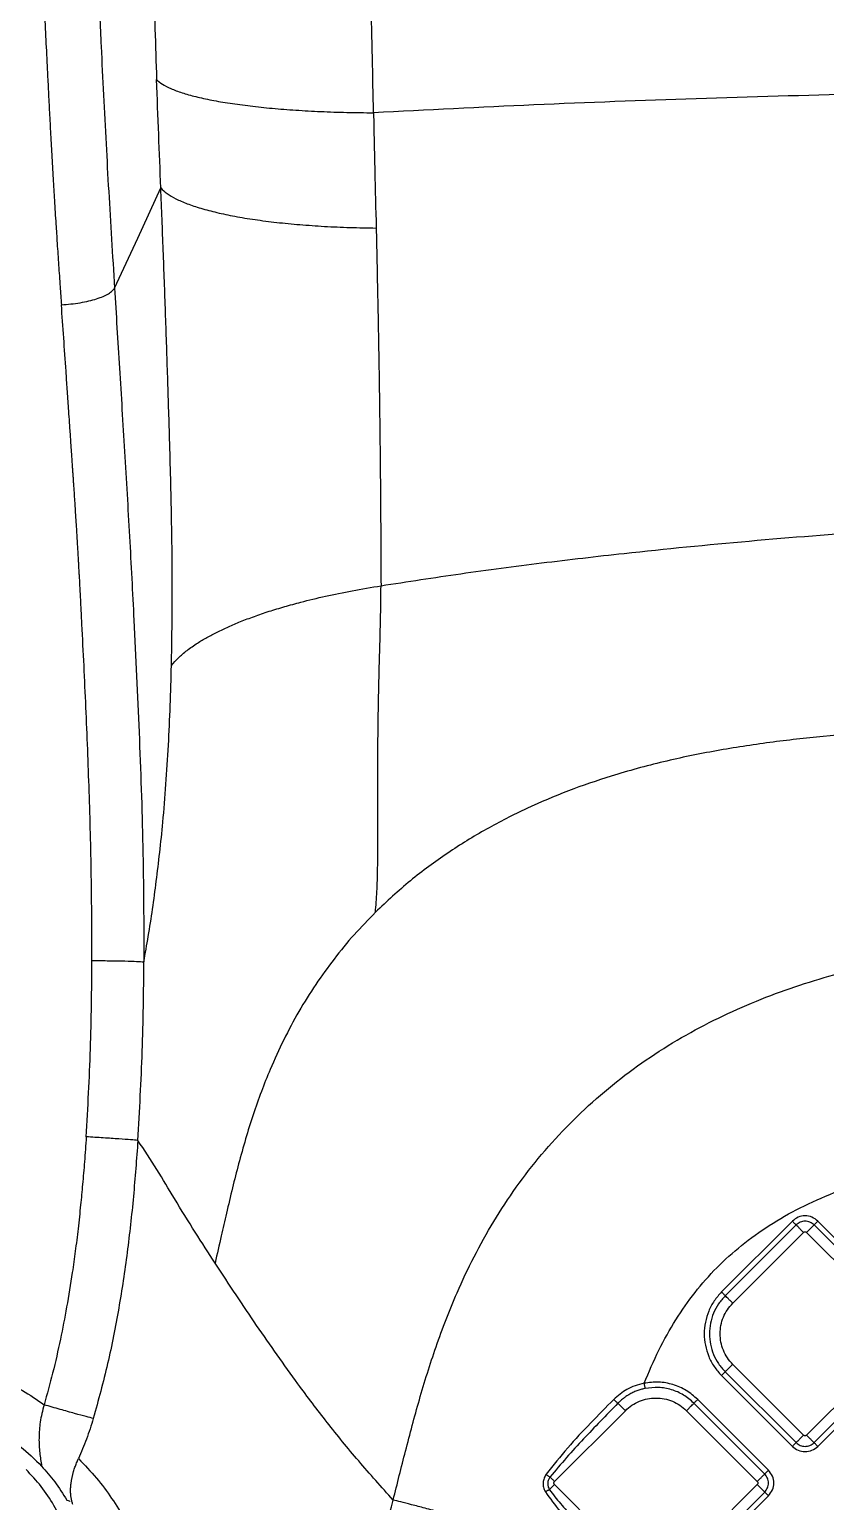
# Model space of a CAD drawing. Extents: x 939 to 1039, y 781 to 934.
# Drawn here: x 976.59 to 984, y 854.83 to 868.52 of the extents above; entities that cross this region are included whole.
import ezdxf

# ---------------------------------------------------------------- set-up
doc = ezdxf.new("R2010")
doc.units = 0
doc.header["$MEASUREMENT"] = 0
doc.layers.add('1', color=4, linetype='Continuous')

# ---------------------------------------------------------------- blocks, each defined once
blk = doc.blocks.new('Envoy')
at = {"layer": '1', "color": 3, "linetype": 'Continuous', "lineweight": 25}
for p, q in [((45.039, 58.263), (44.38, 57.604)), ((45.074, 58.228), (44.415, 57.569)), ((45.9, 57.569), (45.241, 58.228)), ((45.935, 57.604), (45.276, 58.263)), ((44.484, 57.5), (45.143, 58.158)), ((45.172, 58.158), (45.83, 57.5)), ((44.38, 56.827), (45.039, 56.168)), ((44.415, 56.862), (45.074, 56.203)), ((45.143, 56.273), (44.484, 56.931)), ((45.83, 56.931), (45.172, 56.273)), ((45.241, 56.203), (45.9, 56.862)), ((45.276, 56.168), (45.935, 56.827)), ((44.782, 55.911), (44.123, 56.57)), ((44.817, 55.946), (44.158, 56.605)), ((42.826, 55.841), (43.485, 56.5)), ((44.053, 56.5), (44.712, 55.841)), ((43.485, 55.154), (42.826, 55.813)), ((44.712, 55.813), (44.053, 55.154)), ((44.123, 55.085), (44.782, 55.743)), ((44.158, 55.05), (44.817, 55.708))]:
    blk.add_line(p, q, dxfattribs=at)
at = {"layer": '1', "color": 3, "linetype": 'Continuous', "lineweight": 25, "flags": 128}
blk.add_lwpolyline([(38.732, 66.942), (38.948, 67.407), (39.163, 67.873)], dxfattribs=at)
at = {"layer": '1', "color": 3, "linetype": 'Continuous', "lineweight": 25}
for points, knots in [([(41.142, 68.572), (41.139, 68.743), (41.132, 69.09), (41.12, 69.62), (41.108, 70.167), (41.096, 70.666), (41.085, 71.108), (41.077, 71.488), (41.069, 71.865), (41.063, 72.237), (41.058, 72.602), (41.056, 72.957), (41.055, 73.298), (41.056, 73.622), (41.058, 73.927), (41.059, 74.211), (41.06, 74.475), (41.059, 74.757), (41.054, 75.049), (41.043, 75.341), (41.027, 75.605), (41.011, 75.77), (41.003, 75.851)], [0, 0, 0, 0, 0.059594, 0.12049, 0.183172, 0.247638, 0.29116, 0.334754, 0.378396, 0.422137, 0.465942, 0.509765, 0.553531, 0.597123, 0.640406, 0.683251, 0.725558, 0.767257, 0.828512, 0.887929, 0.945135, 1, 1, 1, 1]), ([(38.928, 73.881), (38.932, 73.801), (38.94, 73.643), (38.954, 73.406), (38.968, 73.169), (38.982, 72.932), (38.996, 72.693), (39.009, 72.452), (39.021, 72.205), (39.032, 71.945), (39.042, 71.665), (39.052, 71.357), (39.062, 71.015), (39.072, 70.638), (39.083, 70.23), (39.094, 69.798), (39.108, 69.346), (39.119, 69.038), (39.124, 68.881)], [0, 0, 0, 0, 0.075973, 0.148064, 0.215859, 0.278737, 0.33646, 0.389493, 0.439086, 0.487271, 0.536444, 0.588782, 0.645753, 0.708223, 0.775701, 0.846962, 0.921612, 1, 1, 1, 1]), ([(38.515, 71.372), (38.521, 71.199), (38.535, 70.854), (38.557, 70.315), (38.581, 69.763), (38.605, 69.237), (38.629, 68.743), (38.653, 68.294), (38.677, 67.847), (38.704, 67.401), (38.723, 67.095), (38.732, 66.942)], [0, 0, 0, 0, 0.134682, 0.267901, 0.400055, 0.530963, 0.632073, 0.730049, 0.822151, 0.911312, 1, 1, 1, 1]), ([(38.017, 71.043), (38.024, 70.876), (38.037, 70.55), (38.057, 70.043), (38.08, 69.522), (38.1, 69.101), (38.116, 68.789), (38.126, 68.597), (38.136, 68.395), (38.148, 68.182), (38.16, 67.969), (38.173, 67.754), (38.186, 67.553), (38.199, 67.351), (38.212, 67.157), (38.225, 66.966), (38.234, 66.842), (38.238, 66.786)], [0, 0, 0, 0, 0.133753, 0.262071, 0.390367, 0.522771, 0.565595, 0.61012, 0.656346, 0.704275, 0.753908, 0.797604, 0.845171, 0.882844, 0.925437, 0.966159, 1, 1, 1, 1]), ([(39.163, 67.873), (39.157, 68.038), (39.143, 68.373), (39.13, 68.71), (39.124, 68.881)], [0, 0, 0, 0, 0.494174, 1, 1, 1, 1]), ([(39.124, 68.881), (39.14, 68.866), (39.173, 68.838), (39.254, 68.797), (39.357, 68.758), (39.485, 68.722), (39.634, 68.689), (39.804, 68.66), (39.993, 68.635), (40.198, 68.613), (40.418, 68.596), (40.65, 68.583), (40.892, 68.575), (41.059, 68.573), (41.142, 68.572)], [0, 0, 0, 0, 0.083335, 0.16667, 0.250002, 0.333335, 0.416667, 0.5, 0.583333, 0.666665, 0.749998, 0.833331, 0.916665, 1, 1, 1, 1]), ([(62.69, 68.683), (62.184, 68.7), (61.169, 68.734), (59.636, 68.769), (58.093, 68.795), (56.542, 68.813), (54.985, 68.823), (53.425, 68.827), (51.865, 68.825), (50.307, 68.817), (48.753, 68.802), (47.207, 68.78), (45.67, 68.748), (44.146, 68.704), (42.636, 68.649), (41.639, 68.598), (41.142, 68.572)], [0, 0, 0, 0, 0.070843, 0.142072, 0.213619, 0.285411, 0.357373, 0.429427, 0.501495, 0.573499, 0.645362, 0.717005, 0.788356, 0.859344, 0.929909, 1, 1, 1, 1]), ([(41.142, 68.572), (41.146, 68.392), (41.154, 68.034), (41.162, 67.677), (41.167, 67.5)], [0, 0, 0, 0, 0.502569, 1, 1, 1, 1]), ([(39.262, 63.432), (39.266, 63.664), (39.273, 64.129), (39.264, 64.847), (39.246, 65.522), (39.226, 66.149), (39.207, 66.718), (39.186, 67.293), (39.171, 67.679), (39.163, 67.873)], [0, 0, 0, 0, 0.1628256, 0.3271847, 0.4940595, 0.6199885, 0.7460771, 0.8727453, 1, 1, 1, 1]), ([(39.163, 67.873), (39.181, 67.855), (39.216, 67.821), (39.3, 67.772), (39.405, 67.726), (39.533, 67.683), (39.682, 67.644), (39.85, 67.608), (40.037, 67.578), (40.239, 67.552), (40.456, 67.531), (40.684, 67.515), (40.921, 67.504), (41.085, 67.502), (41.167, 67.5)], [0, 0, 0, 0, 0.083335, 0.166669, 0.250002, 0.333334, 0.416667, 0.5, 0.583333, 0.666665, 0.749998, 0.833331, 0.916665, 1, 1, 1, 1]), ([(41.167, 67.5), (41.171, 67.311), (41.179, 66.933), (41.19, 66.37), (41.2, 65.721), (41.208, 64.987), (41.21, 64.445), (41.212, 64.173)], [0, 0, 0, 0, 0.1678089, 0.335199, 0.5022294, 0.7508129, 1, 1, 1, 1]), ([(38.238, 66.786), (38.268, 66.788), (38.327, 66.793), (38.414, 66.805), (38.494, 66.821), (38.567, 66.841), (38.629, 66.864), (38.678, 66.889), (38.715, 66.915), (38.726, 66.933), (38.732, 66.942)], [0, 0, 0, 0, 0.125006, 0.250005, 0.375002, 0.500001, 0.624999, 0.749995, 0.874993, 1, 1, 1, 1]), ([(38.732, 66.942), (38.74, 66.819), (38.755, 66.573), (38.778, 66.196), (38.802, 65.812), (38.826, 65.421), (38.849, 65.026), (38.872, 64.632), (38.893, 64.241), (38.924, 63.634), (38.963, 62.805), (39.001, 61.745), (39.004, 61.033), (39.006, 60.674)], [0, 0, 0, 0, 0.0606755, 0.1216166, 0.1830535, 0.2452567, 0.3082918, 0.3712605, 0.4332819, 0.4952015, 0.6610133, 0.8295194, 1, 1, 1, 1]), ([(38.522, 60.687), (38.521, 60.95), (38.52, 61.475), (38.498, 62.26), (38.468, 63.039), (38.44, 63.604), (38.422, 63.957), (38.415, 64.099), (38.409, 64.208), (38.405, 64.282), (38.402, 64.322), (38.4, 64.364), (38.398, 64.407), (38.395, 64.451), (38.393, 64.496), (38.39, 64.542), (38.388, 64.575), (38.386, 64.61), (38.383, 64.654), (38.379, 64.724), (38.374, 64.798), (38.37, 64.865), (38.367, 64.921), (38.363, 64.972), (38.359, 65.031), (38.356, 65.084), (38.352, 65.133), (38.35, 65.169), (38.347, 65.207), (38.344, 65.249), (38.341, 65.295), (38.338, 65.344), (38.334, 65.406), (38.328, 65.487), (38.321, 65.595), (38.313, 65.71), (38.303, 65.848), (38.293, 65.998), (38.278, 66.217), (38.26, 66.48), (38.245, 66.684), (38.238, 66.786)], [0, 0, 0, 0, 0.128805, 0.256257, 0.384023, 0.510424, 0.533368, 0.556996, 0.580234, 0.586676, 0.593304, 0.600117, 0.607116, 0.614301, 0.621671, 0.629228, 0.63697, 0.638064, 0.646364, 0.658425, 0.672603, 0.68244, 0.691458, 0.69966, 0.707665, 0.720378, 0.725662, 0.731469, 0.737799, 0.744652, 0.752029, 0.759928, 0.768919, 0.782238, 0.799884, 0.821773, 0.839081, 0.868351, 0.895902, 0.947843, 1, 1, 1, 1]), ([(41.212, 64.173), (41.458, 64.211), (41.954, 64.288), (42.709, 64.387), (43.603, 64.491), (44.638, 64.593), (45.421, 64.654), (45.813, 64.685)], [0, 0, 0, 0, 0.163906, 0.328731, 0.49586, 0.747604, 1, 1, 1, 1]), ([(39.262, 63.432), (39.282, 63.456), (39.322, 63.502), (39.404, 63.571), (39.494, 63.635), (39.59, 63.692), (39.686, 63.742), (39.79, 63.792), (39.905, 63.84), (40.031, 63.888), (40.168, 63.935), (40.313, 63.979), (40.486, 64.026), (40.694, 64.077), (40.943, 64.128), (41.121, 64.158), (41.212, 64.173)], [0, 0, 0, 0, 0.085726, 0.16907, 0.251188, 0.314715, 0.376863, 0.437616, 0.496966, 0.560286, 0.622296, 0.683031, 0.742535, 0.826972, 0.912639, 1, 1, 1, 1]), ([(41.16, 61.136), (41.165, 61.198), (41.175, 61.321), (41.181, 61.542), (41.183, 61.777), (41.182, 62.025), (41.182, 62.281), (41.182, 62.544), (41.184, 62.812), (41.188, 63.082), (41.194, 63.355), (41.202, 63.629), (41.209, 63.904), (41.211, 64.083), (41.212, 64.173)], [0, 0, 0, 0, 0.091005, 0.17926, 0.26522, 0.348043, 0.430174, 0.511528, 0.591801, 0.672178, 0.752324, 0.833411, 0.915317, 1, 1, 1, 1]), ([(39.005, 60.675), (39.019, 60.753), (39.048, 60.916), (39.087, 61.166), (39.122, 61.425), (39.154, 61.695), (39.185, 61.994), (39.212, 62.327), (39.235, 62.689), (39.252, 63.058), (39.259, 63.307), (39.262, 63.432)], [0, 0, 0, 0, 0.091332, 0.187787, 0.284841, 0.382586, 0.485827, 0.612793, 0.741332, 0.870527, 1, 1, 1, 1]), ([(45.828, 62.814), (45.661, 62.801), (45.327, 62.774), (44.828, 62.718), (44.331, 62.642), (43.838, 62.54), (43.378, 62.415), (42.953, 62.269), (42.565, 62.105), (42.189, 61.913), (41.826, 61.689), (41.477, 61.433), (41.266, 61.236), (41.16, 61.136)], [0, 0, 0, 0, 0.09824, 0.196299, 0.294316, 0.392616, 0.491553, 0.574289, 0.657182, 0.740556, 0.825082, 0.911663, 1, 1, 1, 1]), ([(41.16, 61.136), (41.093, 61.067), (40.957, 60.928), (40.773, 60.703), (40.601, 60.464), (40.444, 60.213), (40.303, 59.949), (40.189, 59.699), (40.096, 59.466), (40.02, 59.25), (39.95, 59.026), (39.887, 58.799), (39.828, 58.569), (39.776, 58.345), (39.723, 58.112), (39.687, 57.958), (39.668, 57.873)], [0, 0, 0, 0, 0.077073, 0.156083, 0.23499, 0.315636, 0.39754, 0.480799, 0.541877, 0.604949, 0.67003, 0.737121, 0.800766, 0.86811, 0.928015, 1, 1, 1, 1]), ([(41.325, 55.669), (41.363, 55.821), (41.441, 56.132), (41.567, 56.609), (41.721, 57.103), (41.892, 57.547), (42.075, 57.935), (42.258, 58.263), (42.467, 58.582), (42.703, 58.887), (42.964, 59.173), (43.249, 59.439), (43.556, 59.682), (43.88, 59.899), (44.219, 60.091), (44.569, 60.257), (44.926, 60.399), (45.286, 60.517), (45.648, 60.615), (46.007, 60.695), (46.363, 60.759), (46.713, 60.811), (47.054, 60.852), (47.278, 60.875), (47.388, 60.887)], [0, 0, 0, 0, 0.053483, 0.109794, 0.16891, 0.230457, 0.27262, 0.315522, 0.359012, 0.402952, 0.447217, 0.491694, 0.536263, 0.580808, 0.625217, 0.669378, 0.71317, 0.75649, 0.799209, 0.84128, 0.882519, 0.922921, 0.962394, 1, 1, 1, 1]), ([(38.469, 59.047), (38.484, 59.32), (38.515, 59.866), (38.52, 60.413), (38.522, 60.687)], [0, 0, 0, 0, 0.498868, 1, 1, 1, 1]), ([(38.522, 60.687), (38.577, 60.686), (38.686, 60.686), (38.832, 60.683), (38.948, 60.679), (38.986, 60.676), (39.006, 60.674)], [0, 0, 0, 0, 0.250004, 0.5, 0.749997, 1, 1, 1, 1]), ([(38.95, 59.014), (38.965, 59.29), (38.997, 59.844), (39.003, 60.397), (39.006, 60.674)], [0, 0, 0, 0, 0.499629, 1, 1, 1, 1]), ([(38.469, 59.047), (38.464, 58.97), (38.454, 58.823), (38.436, 58.611), (38.416, 58.403), (38.394, 58.196), (38.368, 57.986), (38.334, 57.744), (38.29, 57.471), (38.229, 57.159), (38.161, 56.855), (38.104, 56.653), (38.077, 56.555)], [0, 0, 0, 0, 0.091762, 0.175615, 0.251582, 0.339844, 0.423262, 0.501858, 0.630603, 0.751159, 0.878963, 1, 1, 1, 1]), ([(38.95, 59.014), (38.93, 59.016), (38.891, 59.019), (38.776, 59.027), (38.631, 59.037), (38.523, 59.044), (38.469, 59.047)], [0, 0, 0, 0, 0.250003, 0.500001, 0.749997, 1, 1, 1, 1]), ([(38.95, 59.014), (38.937, 58.84), (38.911, 58.492), (38.853, 57.971), (38.775, 57.452), (38.674, 56.936), (38.581, 56.597), (38.535, 56.428)], [0, 0, 0, 0, 0.199605, 0.399254, 0.599046, 0.799195, 1, 1, 1, 1]), ([(39.289, 58.472), (39.236, 58.563), (39.13, 58.743), (39.01, 58.924), (38.95, 59.014)], [0, 0, 0, 0, 0.501113, 1, 1, 1, 1]), ([(39.668, 57.873), (39.607, 57.967), (39.487, 58.152), (39.355, 58.366), (39.289, 58.472)], [0, 0, 0, 0, 0.506137, 1, 1, 1, 1]), ([(43.66, 56.755), (43.704, 56.859), (43.79, 57.061), (43.949, 57.345), (44.128, 57.602), (44.333, 57.835), (44.565, 58.044), (44.825, 58.23), (45.114, 58.396), (45.321, 58.484), (45.427, 58.529)], [0, 0, 0, 0, 0.130967, 0.255678, 0.376183, 0.495083, 0.615032, 0.738247, 0.866288, 1, 1, 1, 1]), ([(45.276, 58.263), (45.259, 58.277), (45.224, 58.304), (45.157, 58.316), (45.091, 58.304), (45.056, 58.277), (45.039, 58.263)], [0, 0, 0, 0, 0.250068, 0.499984, 0.749931, 1, 1, 1, 1]), ([(45.039, 58.263), (45.043, 58.259), (45.051, 58.251), (45.062, 58.24), (45.07, 58.231), (45.072, 58.229), (45.074, 58.228)], [0, 0, 0, 0, 0.250009, 0.5, 0.749996, 1, 1, 1, 1]), ([(45.241, 58.228), (45.229, 58.238), (45.204, 58.257), (45.157, 58.266), (45.11, 58.257), (45.086, 58.238), (45.074, 58.228)], [0, 0, 0, 0, 0.249863, 0.499987, 0.750122, 1, 1, 1, 1]), ([(45.143, 58.158), (45.135, 58.167), (45.118, 58.183), (45.097, 58.205), (45.08, 58.221), (45.076, 58.226), (45.074, 58.228)], [0, 0, 0, 0, 0.249999, 0.499997, 0.749992, 1, 1, 1, 1]), ([(45.241, 58.228), (45.239, 58.226), (45.235, 58.221), (45.218, 58.205), (45.196, 58.183), (45.18, 58.167), (45.172, 58.158)], [0, 0, 0, 0, 0.250009, 0.500004, 0.750002, 1, 1, 1, 1]), ([(45.241, 58.228), (45.242, 58.229), (45.245, 58.231), (45.253, 58.24), (45.264, 58.251), (45.272, 58.259), (45.276, 58.263)], [0, 0, 0, 0, 0.250003, 0.499998, 0.749994, 1, 1, 1, 1]), ([(45.143, 58.158), (45.145, 58.16), (45.149, 58.163), (45.157, 58.165), (45.165, 58.163), (45.169, 58.16), (45.172, 58.158)], [0, 0, 0, 0, 0.2502101, 0.4999915, 0.749782, 1, 1, 1, 1]), ([(41.325, 55.669), (41.216, 55.79), (41, 56.031), (40.71, 56.388), (40.462, 56.715), (40.247, 57.015), (40.057, 57.289), (39.867, 57.57), (39.734, 57.773), (39.668, 57.873)], [0, 0, 0, 0, 0.175174, 0.348449, 0.518356, 0.642897, 0.764685, 0.883657, 1, 1, 1, 1]), ([(44.38, 57.604), (44.356, 57.577), (44.308, 57.523), (44.258, 57.427), (44.226, 57.323), (44.215, 57.215), (44.226, 57.108), (44.258, 57.004), (44.308, 56.907), (44.356, 56.854), (44.38, 56.827)], [0, 0, 0, 0, 0.125, 0.250001, 0.375, 0.500001, 0.625, 0.750001, 0.875, 1, 1, 1, 1]), ([(44.415, 57.569), (44.393, 57.545), (44.349, 57.496), (44.303, 57.408), (44.275, 57.314), (44.265, 57.215), (44.275, 57.117), (44.303, 57.023), (44.349, 56.935), (44.393, 56.886), (44.415, 56.862)], [0, 0, 0, 0, 0.125, 0.25, 0.375, 0.500001, 0.625, 0.75, 0.875, 1, 1, 1, 1]), ([(44.38, 57.604), (44.384, 57.6), (44.392, 57.592), (44.403, 57.581), (44.411, 57.573), (44.414, 57.57), (44.415, 57.569)], [0, 0, 0, 0, 0.250002, 0.500003, 0.749999, 1, 1, 1, 1]), ([(44.484, 57.5), (44.476, 57.508), (44.46, 57.524), (44.438, 57.546), (44.421, 57.563), (44.417, 57.567), (44.415, 57.569)], [0, 0, 0, 0, 0.249999, 0.499996, 0.749991, 1, 1, 1, 1]), ([(44.367, 57.215), (44.368, 57.242), (44.371, 57.294), (44.395, 57.37), (44.432, 57.441), (44.467, 57.48), (44.484, 57.5)], [0, 0, 0, 0, 0.250001, 0.500002, 0.750001, 1, 1, 1, 1]), ([(44.484, 56.931), (44.467, 56.951), (44.432, 56.99), (44.395, 57.061), (44.371, 57.137), (44.368, 57.189), (44.367, 57.215)], [0, 0, 0, 0, 0.25, 0.5, 0.750002, 1, 1, 1, 1]), ([(36.13, 56.895), (36.218, 56.918), (36.393, 56.964), (36.661, 56.991), (36.924, 56.989), (37.18, 56.955), (37.426, 56.893), (37.659, 56.805), (37.878, 56.694), (38.011, 56.601), (38.077, 56.555)], [0, 0, 0, 0, 0.133409, 0.264246, 0.39235, 0.518049, 0.641414, 0.762702, 0.882131, 1, 1, 1, 1]), ([(44.38, 56.827), (44.384, 56.831), (44.392, 56.839), (44.403, 56.85), (44.411, 56.858), (44.414, 56.861), (44.415, 56.862)], [0, 0, 0, 0, 0.250002, 0.500003, 0.749999, 1, 1, 1, 1]), ([(44.484, 56.931), (44.476, 56.923), (44.46, 56.907), (44.438, 56.885), (44.421, 56.868), (44.417, 56.864), (44.415, 56.862)], [0, 0, 0, 0, 0.249999, 0.499996, 0.749991, 1, 1, 1, 1]), ([(43.66, 56.755), (43.632, 56.748), (43.576, 56.735), (43.477, 56.69), (43.416, 56.638), (43.377, 56.605)], [0, 0, 0, 0, 0.271099, 0.525442, 1, 1, 1, 1]), ([(43.67, 56.707), (43.659, 56.704), (43.636, 56.699), (43.601, 56.688), (43.564, 56.673), (43.533, 56.657), (43.509, 56.643), (43.489, 56.63), (43.462, 56.611), (43.44, 56.592), (43.424, 56.576), (43.418, 56.571), (43.416, 56.569)], [0, 0, 0, 0, 0.115621, 0.241369, 0.377234, 0.52319, 0.591741, 0.672545, 0.765589, 0.924002, 0.972304, 1, 1, 1, 1]), ([(44.158, 56.605), (44.124, 56.634), (44.055, 56.694), (43.929, 56.747), (43.795, 56.772), (43.705, 56.761), (43.66, 56.755)], [0, 0, 0, 0, 0.250001, 0.500001, 0.75, 1, 1, 1, 1]), ([(43.67, 56.707), (43.67, 56.708), (43.669, 56.711), (43.667, 56.723), (43.664, 56.738), (43.661, 56.749), (43.66, 56.755)], [0, 0, 0, 0, 0.250001, 0.500006, 0.749996, 1, 1, 1, 1]), ([(44.123, 56.57), (44.092, 56.597), (44.03, 56.651), (43.915, 56.699), (43.793, 56.722), (43.711, 56.712), (43.67, 56.707)], [0, 0, 0, 0, 0.25, 0.5, 0.75, 1, 1, 1, 1]), ([(38.077, 56.555), (38.07, 56.528), (38.055, 56.474), (38.041, 56.396), (38.032, 56.319), (38.028, 56.222), (38.034, 56.106), (38.048, 56.025), (38.054, 55.984)], [0, 0, 0, 0, 0.133119, 0.262474, 0.383696, 0.512961, 0.757197, 1, 1, 1, 1]), ([(38.535, 56.428), (38.515, 56.433), (38.476, 56.442), (38.365, 56.473), (38.229, 56.511), (38.128, 56.54), (38.077, 56.555)], [0, 0, 0, 0, 0.250002, 0.499999, 0.749998, 1, 1, 1, 1]), ([(43.377, 56.605), (43.305, 56.532), (43.159, 56.384), (42.944, 56.156), (42.814, 55.991), (42.748, 55.908)], [0, 0, 0, 0, 0.326006, 0.661076, 1, 1, 1, 1]), ([(43.416, 56.569), (43.361, 56.513), (43.254, 56.403), (43.093, 56.235), (42.936, 56.064), (42.835, 55.944), (42.784, 55.883)], [0, 0, 0, 0, 0.252528, 0.493814, 0.7465, 1, 1, 1, 1]), ([(43.377, 56.605), (43.381, 56.601), (43.39, 56.592), (43.402, 56.581), (43.412, 56.573), (43.415, 56.57), (43.416, 56.569)], [0, 0, 0, 0, 0.249999, 0.500004, 0.750007, 1, 1, 1, 1]), ([(43.416, 56.569), (43.419, 56.566), (43.424, 56.561), (43.441, 56.544), (43.462, 56.524), (43.477, 56.508), (43.485, 56.5)], [0, 0, 0, 0, 0.2500085, 0.5000053, 0.7500008, 1, 1, 1, 1]), ([(43.485, 56.5), (43.505, 56.518), (43.544, 56.553), (43.615, 56.59), (43.69, 56.613), (43.769, 56.62), (43.848, 56.613), (43.924, 56.59), (43.994, 56.553), (44.034, 56.518), (44.053, 56.5)], [0, 0, 0, 0, 0.125001, 0.250001, 0.375001, 0.5, 0.625, 0.75, 0.875, 1, 1, 1, 1]), ([(44.053, 56.5), (44.061, 56.508), (44.078, 56.525), (44.1, 56.547), (44.116, 56.563), (44.121, 56.568), (44.123, 56.57)], [0, 0, 0, 0, 0.250004, 0.500001, 0.749991, 1, 1, 1, 1]), ([(44.158, 56.605), (44.154, 56.601), (44.145, 56.592), (44.135, 56.582), (44.126, 56.573), (44.124, 56.571), (44.123, 56.57)], [0, 0, 0, 0, 0.250003, 0.499994, 0.749998, 1, 1, 1, 1]), ([(35.935, 56.335), (35.997, 56.366), (36.12, 56.426), (36.315, 56.489), (36.545, 56.536), (36.809, 56.551), (37.099, 56.52), (37.374, 56.444), (37.628, 56.327), (37.86, 56.175), (37.99, 56.048), (38.054, 55.984)], [0, 0, 0, 0, 0.0895237, 0.1780647, 0.2655423, 0.394113, 0.5198337, 0.6429133, 0.7635815, 0.8825437, 1, 1, 1, 1]), ([(38.535, 56.428), (38.515, 56.363), (38.474, 56.235), (38.422, 56.114), (38.396, 56.054)], [0, 0, 0, 0, 0.5036758, 1, 1, 1, 1]), ([(45.039, 56.168), (45.043, 56.172), (45.051, 56.18), (45.062, 56.191), (45.07, 56.2), (45.072, 56.202), (45.074, 56.203)], [0, 0, 0, 0, 0.250009, 0.5, 0.749996, 1, 1, 1, 1]), ([(45.039, 56.168), (45.056, 56.154), (45.091, 56.127), (45.157, 56.115), (45.224, 56.127), (45.259, 56.154), (45.276, 56.168)], [0, 0, 0, 0, 0.250067, 0.499984, 0.74993, 1, 1, 1, 1]), ([(45.143, 56.273), (45.135, 56.264), (45.118, 56.248), (45.097, 56.226), (45.08, 56.209), (45.076, 56.205), (45.074, 56.203)], [0, 0, 0, 0, 0.249999, 0.499997, 0.749992, 1, 1, 1, 1]), ([(45.074, 56.203), (45.086, 56.193), (45.11, 56.174), (45.157, 56.165), (45.204, 56.174), (45.229, 56.193), (45.241, 56.203)], [0, 0, 0, 0, 0.249862, 0.499984, 0.750122, 1, 1, 1, 1]), ([(45.172, 56.273), (45.169, 56.271), (45.165, 56.268), (45.157, 56.266), (45.149, 56.268), (45.145, 56.271), (45.143, 56.273)], [0, 0, 0, 0, 0.250218, 0.5000085, 0.7497899, 1, 1, 1, 1]), ([(45.172, 56.273), (45.18, 56.264), (45.196, 56.248), (45.218, 56.226), (45.235, 56.209), (45.239, 56.205), (45.241, 56.203)], [0, 0, 0, 0, 0.249998, 0.499996, 0.749991, 1, 1, 1, 1]), ([(45.276, 56.168), (45.272, 56.172), (45.264, 56.18), (45.253, 56.191), (45.245, 56.2), (45.242, 56.202), (45.241, 56.203)], [0, 0, 0, 0, 0.250006, 0.500002, 0.749997, 1, 1, 1, 1]), ([(38.345, 55.628), (38.343, 55.632), (38.34, 55.641), (38.336, 55.656), (38.331, 55.676), (38.326, 55.706), (38.323, 55.746), (38.324, 55.786), (38.33, 55.846), (38.343, 55.908), (38.364, 55.974), (38.379, 56.014), (38.391, 56.04), (38.396, 56.054)], [0, 0, 0, 0, 0.041734, 0.086161, 0.133171, 0.222071, 0.343982, 0.443263, 0.520588, 0.765056, 0.844196, 0.922093, 1, 1, 1, 1]), ([(38.396, 56.054), (38.454, 55.994), (38.57, 55.874), (38.709, 55.685), (38.832, 55.489), (38.897, 55.344), (38.929, 55.271)], [0, 0, 0, 0, 0.246675, 0.495626, 0.746816, 1, 1, 1, 1]), ([(38.262, 55.431), (38.233, 55.495), (38.173, 55.622), (38.054, 55.798), (37.958, 55.901), (37.91, 55.953)], [0, 0, 0, 0, 0.332467, 0.666947, 1, 1, 1, 1]), ([(38.054, 55.984), (38.096, 55.937), (38.183, 55.838), (38.253, 55.726), (38.29, 55.668)], [0, 0, 0, 0, 0.480863, 1, 1, 1, 1]), ([(42.748, 55.908), (42.741, 55.896), (42.727, 55.872), (42.718, 55.83), (42.721, 55.786), (42.734, 55.759), (42.741, 55.745)], [0, 0, 0, 0, 0.242515, 0.48002, 0.726825, 1, 1, 1, 1]), ([(42.748, 55.908), (42.751, 55.906), (42.757, 55.901), (42.767, 55.895), (42.776, 55.888), (42.782, 55.885), (42.784, 55.883)], [0, 0, 0, 0, 0.250001, 0.499993, 0.749985, 1, 1, 1, 1]), ([(42.784, 55.883), (42.779, 55.875), (42.768, 55.857), (42.762, 55.827), (42.764, 55.795), (42.774, 55.775), (42.779, 55.765)], [0, 0, 0, 0, 0.243566, 0.483393, 0.730803, 1, 1, 1, 1]), ([(42.826, 55.841), (42.819, 55.849), (42.804, 55.864), (42.791, 55.877), (42.784, 55.883)], [0, 0, 0, 0, 0.5000036, 1, 1, 1, 1]), ([(44.712, 55.841), (44.72, 55.85), (44.737, 55.866), (44.759, 55.888), (44.775, 55.904), (44.78, 55.909), (44.782, 55.911)], [0, 0, 0, 0, 0.249999, 0.499997, 0.749992, 1, 1, 1, 1]), ([(44.817, 55.946), (44.812, 55.942), (44.804, 55.934), (44.793, 55.923), (44.785, 55.914), (44.783, 55.912), (44.782, 55.911)], [0, 0, 0, 0, 0.249997, 0.499998, 0.749997, 1, 1, 1, 1]), ([(44.782, 55.743), (44.791, 55.756), (44.811, 55.78), (44.819, 55.827), (44.811, 55.874), (44.791, 55.899), (44.782, 55.911)], [0, 0, 0, 0, 0.249861, 0.499985, 0.750127, 1, 1, 1, 1]), ([(44.817, 55.708), (44.83, 55.726), (44.858, 55.761), (44.87, 55.827), (44.858, 55.894), (44.83, 55.929), (44.817, 55.946)], [0, 0, 0, 0, 0.25007, 0.499984, 0.749928, 1, 1, 1, 1]), ([(42.741, 55.745), (42.744, 55.747), (42.75, 55.751), (42.76, 55.757), (42.77, 55.762), (42.776, 55.764), (42.779, 55.765)], [0, 0, 0, 0, 0.250012, 0.500007, 0.749997, 1, 1, 1, 1]), ([(42.741, 55.745), (42.785, 55.683), (42.875, 55.558), (43.04, 55.388), (43.154, 55.275), (43.212, 55.218)], [0, 0, 0, 0, 0.325179, 0.659787, 1, 1, 1, 1]), ([(42.826, 55.813), (42.822, 55.809), (42.813, 55.8), (42.801, 55.787), (42.789, 55.775), (42.782, 55.769), (42.779, 55.765)], [0, 0, 0, 0, 0.249991, 0.499988, 0.749991, 1, 1, 1, 1]), ([(42.779, 55.765), (42.812, 55.722), (42.881, 55.632), (42.998, 55.506), (43.121, 55.379), (43.205, 55.295), (43.247, 55.253)], [0, 0, 0, 0, 0.2404648, 0.4892547, 0.7434116, 1, 1, 1, 1]), ([(42.826, 55.813), (42.825, 55.815), (42.821, 55.819), (42.82, 55.827), (42.821, 55.835), (42.825, 55.839), (42.826, 55.841)], [0, 0, 0, 0, 0.2502293, 0.5000184, 0.7497707, 1, 1, 1, 1]), ([(44.712, 55.841), (44.714, 55.839), (44.717, 55.835), (44.718, 55.827), (44.717, 55.819), (44.714, 55.815), (44.712, 55.813)], [0, 0, 0, 0, 0.250234, 0.499982, 0.749766, 1, 1, 1, 1]), ([(44.712, 55.813), (44.72, 55.805), (44.737, 55.788), (44.759, 55.767), (44.775, 55.75), (44.78, 55.746), (44.782, 55.743)], [0, 0, 0, 0, 0.25, 0.499998, 0.74999, 1, 1, 1, 1]), ([(44.817, 55.708), (44.812, 55.713), (44.804, 55.721), (44.793, 55.732), (44.785, 55.74), (44.783, 55.742), (44.782, 55.743)], [0, 0, 0, 0, 0.250006, 0.500005, 0.750003, 1, 1, 1, 1]), ([(38.29, 55.668), (38.297, 55.666), (38.31, 55.662), (38.317, 55.657), (38.32, 55.654)], [0, 0, 0, 0, 0.524337, 1, 1, 1, 1]), ([(38.62, 49.353), (38.762, 49.558), (39.047, 49.969), (39.428, 50.619), (39.78, 51.294), (40.102, 51.991), (40.428, 52.783), (40.748, 53.673), (41.059, 54.661), (41.236, 55.332), (41.325, 55.669)], [0, 0, 0, 0, 0.108159, 0.217286, 0.327415, 0.438561, 0.550697, 0.698969, 0.848773, 1, 1, 1, 1]), ([(42.559, 55.352), (42.485, 55.371), (42.337, 55.409), (42.13, 55.462), (41.939, 55.511), (41.768, 55.555), (41.618, 55.594), (41.492, 55.626), (41.391, 55.652), (41.347, 55.664), (41.325, 55.669)], [0, 0, 0, 0, 0.1249982, 0.2499971, 0.3749971, 0.4999956, 0.6249947, 0.7499936, 0.8749964, 1, 1, 1, 1])]:
    blk.add_open_spline(points, degree=3, knots=knots, dxfattribs=at)

msp = doc.modelspace()

# ---------------------------------------------------------------- block references
at = {"layer": '1'}
msp.add_blockref('Envoy', (938.654, 799.174), dxfattribs=at)

doc.saveas('drawing.dxf')
